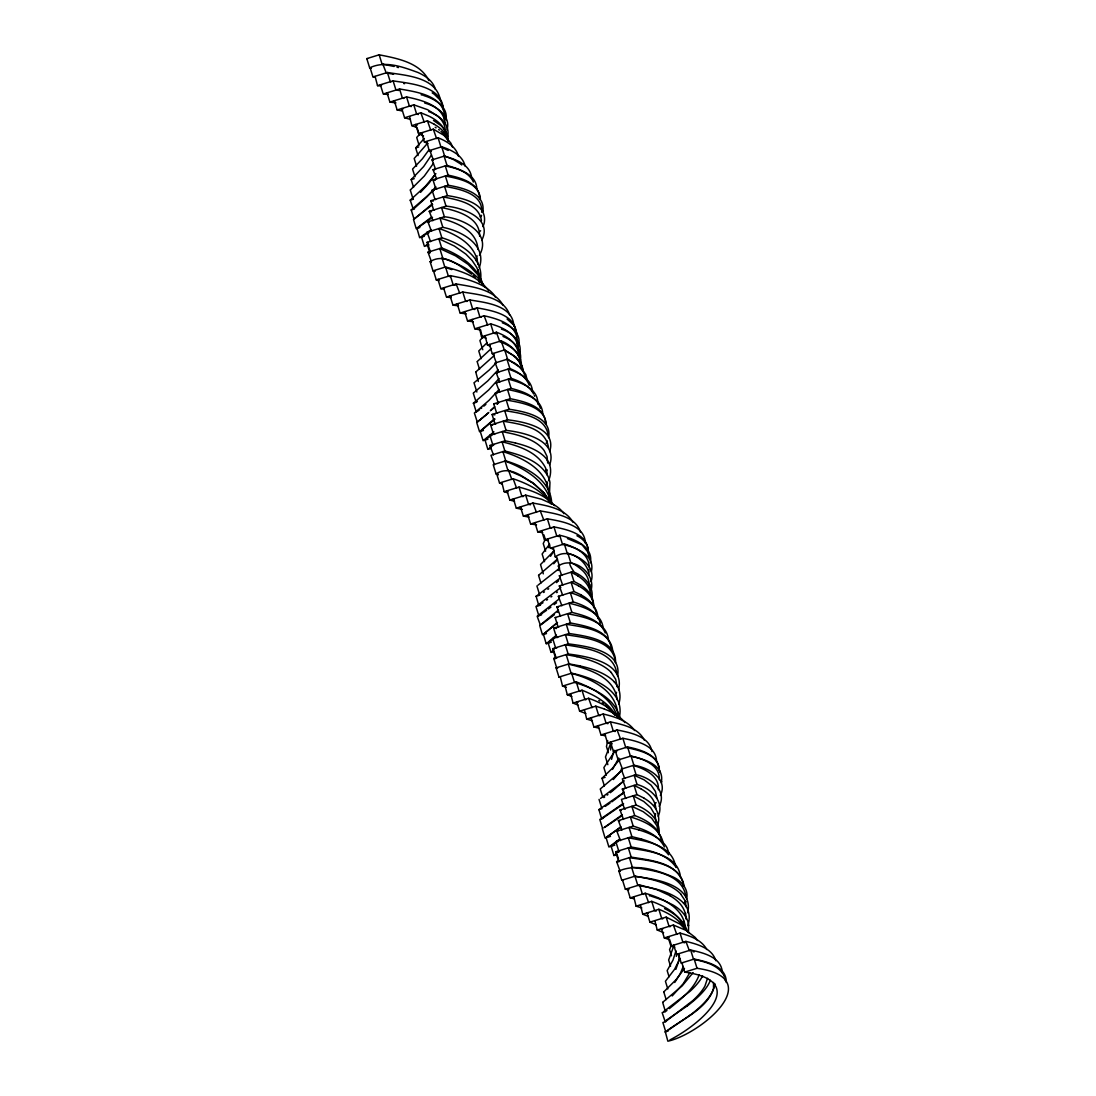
<?xml version="1.0" encoding="UTF-8"?>
<svg xmlns="http://www.w3.org/2000/svg" width="1096" height="1096" viewBox="0 0 1096 1096"><rect width="100%" height="100%" fill="white"/><g stroke="black" fill="none" stroke-linecap="round" stroke-linejoin="round"><path stroke-width="1.5" d="M440.387 100.394C436.756 77.008 406.041 75.514 387.409 72.487L372.955 76.953L370.092 67.719M548.26 435.591C545.753 415.836 520.395 413.384 504.667 410.589L507.53 419.823C524.258 421.727 557.22 428.029 549.658 451.648M548.863 494.913L548.822 497.132M480.404 198.773C478.966 182.265 458.566 178.662 445.373 175.99L448.237 185.224C461.854 187.704 484.857 192.54 482.994 210.651M685.973 897.049C682.698 872.622 650.928 870.347 631.57 867.114L634.433 876.334C654.545 878.841 693.891 884.225 687.74 912.735M516.764 334.033L516.764 333.184M597.937 618.541C598.019 603.814 582.483 596.265 570.317 592.648L573.181 601.882C583.743 605.252 595.923 610.431 599.937 621.706M611.102 743.91L610.609 749.965M589.114 567.057L589.1 565.796M517.202 340.377C516.627 323.991 497.269 318.731 484.131 315.771L467.513 320.895L464.635 311.675M517.696 348.323C517.819 334.047 502.379 327.156 490.666 323.868L474.787 328.773L471.91 319.539L472.664 319.69M520.23 364.543C520.792 353.118 510.75 344.898 501.132 340.87L487.46 345.089L485.158 336.061M546.356 424.44C544.657 405.767 520.956 402.725 506.201 399.999L509.078 409.233C524.395 411.562 552.425 416.603 548.575 437.701M516.189 332.595C514.805 314.155 491.666 310.606 477.089 307.825L460.101 313.072L457.238 303.839M683.37 886.116L683.356 884.404M445.346 131.931L445.182 134.082M616.87 674.383C614.555 650.682 583.853 647.942 565.289 644.777L568.153 654.011C587.525 656.408 625.145 662.368 618.569 689.713M542.739 413.836C542.013 396.697 521.066 392.272 507.503 389.491L510.366 398.711C524.011 401.479 545.356 406.095 545.575 423.494M476.815 189.005C476.513 173.99 458.772 169.003 446.976 165.386L433.043 169.688L436.66 179.059M722.291 972.714C721.853 957.123 703.002 952.684 690.658 950.04L676.575 954.383L673.711 945.149L674.437 945.3M656.559 761.131C655.888 744.801 635.735 740.896 622.87 738.279L607.581 743.006L604.704 733.772L605.513 733.895M679.465 955.082L678.493 961.836L675.848 969.371M612.746 651.257C610.993 629.707 583.031 627.118 566.262 624.254L569.125 633.488C586.264 636.187 616.199 639.571 615.568 662.587M680.479 877.307C678.342 853.305 646.969 850.948 628.337 847.879L631.2 857.099C649.586 860.237 677.438 862.004 683.274 883.568M547.726 463.074L547.055 456.484L544.178 450.579A481.021 99.106 -17.3 0 0 512.49 433.783L502.215 431.577L505.092 440.811L515.49 442.962M589.141 586.908C589.621 581.36 587.497 575.784 583.73 571.728C578.798 566.577 561.96 554.521 574.277 572.249C584.565 576.551 594.429 586.757 591.689 598.759M443.332 108.792C441.346 85.694 410.945 83.748 393.094 80.857L377.517 85.652L375.106 76.473M444.743 116.806C443.675 95.352 416.192 91.9 399.574 88.968L383.244 94.009L380.38 84.776M537.835 404.068C538.52 388.491 520.669 382.134 508.243 379.148L511.106 388.368C522.408 391.341 536.697 395.752 540.355 408.287M658.915 770.146C659.312 755.295 641.146 750.952 629.666 748.253M588.004 550.836C587.936 533.944 567.125 529.546 553.946 526.888L537.766 531.889L534.903 522.655L535.78 522.765M659.395 770.803C659.395 754.788 640.324 749.527 627.57 746.951L613.39 751.335L610.513 742.102L611.308 742.225M548.754 498.201L548.575 500.009M479.623 236.339C480.171 216.885 456.731 210.706 441.51 207.541L444.373 216.761C462.704 218.515 492.268 232.695 479.445 255.272M585.319 543.164C584.908 524.806 561.536 521.395 547.384 518.805L530.601 523.984L527.738 514.75L528.697 514.873M658.354 789.737C659.532 775.817 644.517 768.584 633.2 765.446L636.064 774.68C650.12 777.311 667.697 790.422 659.162 806.341M659.312 779.749C660.189 764.803 642.873 758.802 631.022 756.007L618.171 759.966L615.294 750.733L616.815 751.02M479.623 199.102C480.212 182.977 460.758 177.812 448.154 175.141L432.989 179.812L435.852 189.046L436.66 189.17M513.819 326.115C513.038 305.25 485.788 302.619 469.855 299.948L452.963 305.154L450.1 295.934M659.011 834.467C660.943 820.123 648.147 809.725 636.091 805.026L620.035 809.971L623.46 819.411M517.161 341.24L516.846 343.459M726.237 982.468C726.771 966.22 706.756 961.63 694.165 959.068L681.246 963.055L678.369 953.821L679.136 953.958M588.127 552.836C589.333 545.219 583.278 538.876 576.934 535.739M477.788 270.123L477.445 272.644M480.555 280.179C483.829 257.368 460.704 243.435 441.852 237.777L427.043 242.353L430.468 251.792M521.203 367.557C523.066 355.556 512.325 346.528 502.215 342.623M707.523 978.303L704.975 985.962A263.478 54.279 -17.3 0 1 693.124 1000.347L666.478 1020.869M518.888 343.582C520.641 333.252 510.832 325.937 502.256 322.772M444.661 117.683L444.36 119.478M688.466 932.271L688.589 925.339M615.404 662.258C613.335 639.516 583.072 637.557 565.399 634.625L568.262 643.859C586.538 646.27 622.268 650.408 617.596 676.273M547.11 481.815L546.726 483.953M589.086 557.302L587.908 551.713M655.614 813.684L655.189 815.904M588.908 569.235L588.881 574.756M676.657 954.698L676.794 953.876M607.746 740.745L606.458 746.554L608.362 752.719M614.116 750.267L611.568 759.35M445.976 119.793C448.387 106.641 434.454 98.736 423.796 95.585M481.678 212.254C483.185 193.252 458.813 188.868 444.565 186.361L447.428 195.595C461.923 197.938 487.665 203.157 484.254 222.858A272.534 56.156 -17.3 0 1 482.911 226.639M686.644 898.912C688.905 889.336 681.411 880.896 673.273 877.074C656.463 869.936 636.475 863.374 618.898 871.019L621.761 880.252L623.103 880.389M447.661 136.63C450.442 124.451 439.044 115.272 428.824 111.628M713.482 987.414L713.606 982.441M619.391 717.154C625.227 690.069 592.772 677.671 571.619 673.177L558.96 677.081L556.097 667.848L569.043 663.861L579.839 665.875M676.013 950.89L672.985 960.137L667.163 970.604L669.067 976.755M673.643 946.314L668.642 960.028L670.56 966.193M676.328 956.383L676.506 955.548M518.737 344.487L518.134 346.774M610.952 742.718L605.471 756.98L607.855 764.666M661.436 781.612C664.299 764.679 643.297 758.638 630.433 756.185L627.57 746.951M520.038 361.516C523.285 349.884 513.01 340.198 503.023 336.472M549.493 493.611L549.959 482.541A551.973 113.724 -17.3 0 0 548.027 476.39C539.629 460.69 521.038 455.1 504.886 450.99L490.967 455.278L494.474 464.704M616.514 692.302L616.308 693.165M685.452 901.296L684.877 903.515M591.114 590.086C595.991 573.044 572.934 555.672 558.302 566.015L561.686 575.469M685.712 913.324L685.123 915.53M590.415 562.755C593.58 545.822 572.756 538.287 559.672 535.245L544.479 539.931L541.616 530.697L542.41 530.834M546.52 484.816L546.301 485.692M477.116 255.875L476.486 258.094M591.292 571.824C595.635 555.097 575.578 547.041 562.536 544.465L559.672 535.245M549.165 494.926L548.575 496.94M446.88 130.095C451.456 115.957 436.414 106.161 424.714 103.038M657.696 826.494L658.723 820.329A479.021 98.695 -17.3 0 0 643.886 798.135M591.059 581.634C596.224 566.468 579.798 556.152 567.194 553.151L564.33 543.917L550.398 548.219L547.52 538.985L548.247 539.15M618.678 704.166C621.391 696.59 619.952 687.576 614.144 681.808M699.152 974.823C693.974 989.4 680.822 999.114 669.327 1008.635M686 901.57L685.206 903.844M683.301 966.412L680 974.193L674.739 982.482M479.212 267.78C487.583 245.079 461.526 230.9 442.853 227.352L427.098 232.215L430.577 241.641M687.713 925.668C690.617 918.119 689.37 908.968 683.493 903.173M518.956 355.447C524.052 343.117 512.284 332.444 501.447 329.156M546.356 469.622L545.507 471.91M680 958.521L674.588 969.289L665.423 981.263L667.807 988.948M549.63 545.013L548.616 547.589M658.162 816.301C665.039 801.299 650.476 788.038 637.036 784.489L622.323 789.038L625.734 798.477M446.264 131.931L445.264 134.301M671.341 945.437L669.56 949.629L671.464 955.794M548.562 480.678C551.466 474.034 551.562 465.773 547.041 459.799M549.644 465.019C558.371 440.14 523.929 432.345 506.078 430.385L489.871 435.386L492.734 444.62L493.543 444.757M618.774 758.076L612.472 769.447M478.363 270.068L477.363 272.383M689.754 972.864L683.315 983.619L672.191 995.949M546.37 443.387L547.301 440.989A278.302 57.335 -17.3 0 1 546.383 443.003M660.354 795.463C668.752 778.42 647.846 767.337 633.885 765.241L621.226 769.145L624.734 778.557M590.032 584.483L589.114 586.429M545.192 539.629L543.232 543.52L545.63 551.206M614.925 751.13L603.869 767.584L606.266 775.283M547.534 483.007L547.082 483.966M702.591 975.783L702.111 976.728M481.678 240.408C493.214 218.419 462.8 207.555 446.031 206.144L429.248 211.323L432.879 220.693M431.44 155.084L423.645 166.578L411.192 179.607L413.548 187.334M433.441 163.359L424.316 176.059L410.425 189.896M420.522 192.362L429.413 182.648L435.77 173.552M553.946 550.959L550.493 556.289M683.904 921.27L683.411 922.106M684.493 968.385L676.122 979.632L663.888 991.784M547.219 469.883L545.972 471.883M693.124 972.59L682.164 985.879L663.039 1002.004M429.07 149.714L422.371 158.824L412.562 169.085L414.959 176.785M480.473 329.855L482.583 337.993M477.171 259.245L476.171 260.766M549.617 544.137L542.123 553.973L544.52 561.673M435.55 173.99L425.522 186.156L410.233 200.143M427.591 143.234L414.178 158.482L416.576 166.167M619.802 759.281L612.513 768.159L602.115 778.174M621.953 769.515L613.294 779.557M499.05 378.531L488.665 389.984L473.76 402.849M435.838 186.813L426.755 197.047L414.137 208.514M498.132 369.914L487.761 380.929L473.76 392.724M499.16 389.409L488.994 400.369L474.39 413.014L477.322 422.193M424.385 138.411L415.672 147.905L418.055 155.591M482.884 336.993L479.897 340.514L482.774 349.747M557.385 559.535L553.713 563.769M554.096 550.836L540.52 564.536L543.301 573.852M420.522 133.315L416.685 137.466L419.069 145.165M435.852 187.964L433.838 190.17M498.365 402.931L497.365 404.027M486.98 342.774L478.76 350.98L481.158 358.68M498.077 403.013L497.063 404.109M491.488 348.364L477.418 361.379M494.008 355.721L475.924 371.859M433.317 190.731L411.219 209.953L414.083 219.186M621.884 770.666L600.718 788.586M557.522 559.056L538.766 575.14M494.721 406.78L490.885 410.274M623.638 781.01L613.979 789.723M559.275 569.399L558.124 570.523M493.597 407.904L490.268 410.849M432.235 203.897L414.713 218.707M494.351 418.946L480.034 431.276M557.357 622.432L543.808 634.146M558.481 610.02L540.383 624.98M559.7 568.071L537.999 585.168M556.33 635.968L548.493 642.9M494.981 419.124L480.267 431.427L483.089 440.688L487.925 439.195M488.789 412.466L482.802 417.713M488.158 413.041L484.87 415.946M559.275 598.882L537.903 615.678M560.823 587.525L537.3 605.54M556.48 635.118L546.397 643.599M560.289 577.976L537.314 595.429M485.898 404.383L483.87 406.137M557.48 622.747L543.246 634.214M554.083 649.791L551.356 652.12M493.94 431.851L483.706 440.222M432.66 204.514L414.425 218.666M484.418 416.069L479.938 420.083M557.919 581.414L558.618 580.825M619.72 839.276L611.623 845.852M557.343 612.28L558.056 611.678M482.322 417.85L477.719 421.878M556.494 582.62L557.22 582.017M481.062 408.493L481.774 407.904M413.315 209.199L410.205 200.171L413.37 199.184M624.008 792.518L611.801 801.875M612.527 790.915L613.253 790.312M478.884 410.288L479.61 409.685M618.281 852.072L619.021 851.469M431.221 217.351L417.083 228.036M479.432 420.22L477.198 422.029M493.488 433.482L485.555 439.66M556.672 592.648L557.439 592.032M554.384 614.705L541.123 624.665M611.787 791.518L610.267 792.723M477.39 411.48L478.13 410.89M555.768 603.403L556.535 602.786M543.465 634.42L546.178 643.763L551.343 642.174M620.61 826.932L607.17 836.933M616.788 853.277L613.938 855.51L611.116 846.249M494.104 444.51L492.556 445.73M476.363 412.288L473.499 403.054M475.76 371.982L478.294 381.476M476.623 401.958L477.404 401.355M554.179 604.636L554.973 604.019M476.198 402.287L473.253 393.108M474.472 382.435L489.296 369.969L495.817 363.297L495.241 362.927L498.639 372.366M491.775 446.332L488.432 448.894M607.143 795.148L607.938 794.545M622.309 814.739L603.951 827.672M474.006 382.792L476.87 392.026M432.536 217.296L418.247 227.502M621.583 793.997L600.156 808.766M619.514 839.235L609.828 846.318M687 1006.073L664.984 1021.184M689.864 1015.307L667.848 1030.418M622.912 803.683L601.868 818.123M666.135 1011.074L666.943 1010.457M623.61 803.861L603.389 817.753M540.328 625.021L537.15 616.212L541.602 614.829M662.642 1002.306L665.423 1011.608M485.049 440.044L487.83 449.346L491.09 448.333M547.877 589.36L548.712 588.744M551 596.991L551.85 596.375M550.904 607.129L548.343 609.02M539.698 625.487L542.465 634.803L546.507 633.557M603.869 797.614L604.691 796.998M600.238 788.942L602.636 796.628M431.194 229.667L421.111 236.736M620.953 827.138L606.609 837.043M622.336 815.479L604.732 827.357M543.575 592.498L544.452 591.867M546.657 600.156L547.548 599.526M546.589 610.28L543.89 612.198M413.466 219.337L416.206 228.667L419.837 227.543M609.075 803.793L609.993 803.149M606.088 837.687L608.883 846.975L614.842 845.126M429.947 231.489L430.879 230.845M542.972 612.842L539.575 615.171M542.068 603.362L543.013 602.718M607.211 805.081L608.143 804.437M428.057 232.79L423.166 236.065M540.177 604.663L541.123 604.006M605.307 806.382L606.266 805.724M663.614 1011.635L690.261 991.113A263.478 54.279 -17.3 0 0 702.152 976.728M536.108 596.238L538.807 605.581M600.512 798.45L623.282 781.475A255.615 52.663 -17.3 0 0 624.062 780.859M416.973 228.365L419.658 237.722L424.221 236.311M428.015 243.983L426.029 245.299M665.204 1021.732L662.148 1012.622L665.19 1011.677M427.577 245.353L429.865 253.108M602.321 828.727L605.088 838.029L610.486 836.358M601.649 818.849L598.909 809.547M667.067 1030.706C684.356 1017.828 710.674 1007.156 714.921 983.701M669.93 1039.926C701.591 1023.554 750.171 981.468 684.726 972.097L681.863 962.863L682.644 963M665.299 1031.788L667.861 1041.2C700.193 1034.24 768.474 978.262 697.042 968.302L684.726 972.097M371.325 68.116L369.667 67.856L366.804 58.622L379.175 54.8C397.327 58.417 419.932 62.431 428.947 80.652M369.667 67.856C385.285 60.294 402.753 66.979 417.987 72.487C425.358 75.816 433.098 80.981 435.304 89.242M445.154 123.478C443.469 105.134 421.439 100.12 406.561 96.928L389.902 102.065L387.039 92.831M395.067 100.859L394.286 100.722L397.149 109.956L413.754 104.819L427.577 109.696L437.756 116.108A440.825 90.831 -17.3 0 1 444.935 127.41L445.346 131.082M403.068 108.888L401.725 108.531L404.588 117.765L420.823 112.751L428.522 115.957A476.075 98.092 -17.3 0 1 446.332 136.37M409.562 116.614L411.836 125.643L427.44 120.834L434.441 124.314M417.247 125.122L415.672 124.465L418.549 133.698L433.276 129.15L443.853 135.26L450.62 142.781A451.346 92.996 -17.3 0 1 452.538 147.248M422.563 133.219L421.535 132.767L424.399 142.001L438.085 137.781C446.73 141.179 456.114 146.741 458.539 156.372M415.672 147.905L418.713 146.96M426.837 141.631L429.153 150.645L441.729 146.768C451.346 149.933 462.718 155.235 465.115 166.113M435.591 169.277L432.043 159.879L444.592 156.002L453.552 159.591L460.265 163.742M411.164 179.648L414.233 178.689M435.824 199.554L434.989 199.431L432.112 190.197L448.237 185.224M447.428 195.595L430.755 200.732L433.619 209.966L434.468 210.09M411.178 209.98L414.411 208.98M431.482 231.242L427.92 221.844L444.373 216.761M429.029 244.942L424.399 246.367L421.535 237.133M431.427 261.615L427.988 252.162L441.702 247.943C459.388 254.669 477.705 266.081 483.226 285.344M434.824 271.466L432.975 270.863L430.112 261.629C445.086 252.368 459.745 266.068 471.691 274.206M432.975 270.863L445.524 266.986C461.402 271.123 478.733 276.699 488.597 290.7M434.865 271.055L433.441 270.726L436.304 279.946L450.305 275.63L460.745 277.795A513.476 105.791 -17.3 0 1 493.447 294.221L495.57 297.386M438.77 279.576L437.962 279.439L440.825 288.673L456.142 283.946C472.732 286.837 493.775 289.152 503.078 305.195M509.709 315.031C503.407 296.386 479.308 294.838 462.772 292.016L446.442 297.057L443.579 287.823M479.322 327.745L481.541 336.801L496.406 332.211C506.708 335.91 518.559 343.486 518.504 355.748M490.419 344.939L489.405 344.487L492.268 353.72L504.694 349.884L516.243 357.392L521.833 366.16M495.241 362.927L507.558 359.118L519.436 366.941L523.217 371.654L525.34 376.476M499.721 382.148L496.241 372.736L509.873 368.516C517.846 371.791 526.203 376.819 529.272 385.326M499.708 392.272L496.132 382.874L511.024 378.284C519.737 381.203 529.204 385.422 533.656 393.998M498.831 402.657L498.036 402.52L495.173 393.286L511.106 388.368M473.239 403.26L476.445 402.273M497.502 413.219L496.652 413.11L493.693 403.862L510.366 398.711M509.078 409.233L492.063 414.48L494.94 423.714M507.53 419.823L490.679 425.029L493.543 434.263M483.446 430.468L479.541 431.673L476.678 422.44M493.488 454.895L489.898 445.497L505.092 440.811M498.351 474.801L496.077 473.938L493.214 464.704L505.763 460.841C525.902 467.006 550.809 479.308 551.713 503.352M496.077 473.938C509.393 465.019 522.614 476.733 533.629 483.596M498.351 474.404L496.666 473.76L499.529 482.994L513.175 478.774C526.683 483.391 540.465 489.734 549.356 501.324M501.9 482.651L504.16 491.679L519.011 487.09C531.93 490.57 545.452 495.269 554.48 505.64M508.325 491.159L506.955 490.816L509.818 500.05L525.696 495.145L541.63 499.242L554.151 504.872A453.265 93.393 -17.3 0 1 563.892 513.668M513.421 498.927L516.285 508.16L532.916 503.037C547.233 505.763 565.111 508.393 573.003 522.285M580.551 532.286C575.482 515.846 554.727 513.586 540.26 510.887L523.326 516.106L520.449 506.886M553.014 547.795L555.247 556.837C567.591 547.904 584.51 558.659 588.429 571.509M562.728 585.25L559.357 575.797L572.907 571.619M562.714 595.375L559.303 585.935L573.948 581.414L580.661 585.004M535.93 596.347L538.972 595.416M561.864 605.759L558.371 596.334L573.962 591.525L581.195 594.909M540.492 605.061L535.958 606.458L538.821 615.692M560.453 616.308L556.864 606.924L573.181 601.882M558.015 626.789L555.151 617.569L571.893 612.39C584.456 615.514 600.046 619.72 605.266 633.009M611.308 648.38C608.787 629.679 585.634 625.953 570.441 622.966L553.631 628.145L556.494 637.379M569.125 633.488L552.699 638.557L555.562 647.777M568.262 643.859L552.658 648.681L555.535 657.915M554.206 651.408L551.055 652.38L548.192 643.147M557.467 667.807L556.631 667.683L553.754 658.449L568.153 654.011M560.316 677.054L562.536 686.096L576.249 681.863C593.059 688.124 611.431 698.015 617.103 716.291M565.002 685.726L567.29 694.741L581.99 690.206C595.073 695.357 608.431 702.659 615.582 715.263M570.756 694.056L573.057 703.084L588.62 698.275C599.608 702.18 610.787 707.564 617.87 717.181M577.948 702.344L576.756 701.933L579.633 711.167L595.813 706.167L604.458 709.002M584.483 710.057L586.689 719.099L603.225 714.003C614.678 716.784 627.515 720.387 634.639 730.539M591.785 717.907L591.045 717.757L593.922 726.99L610.431 721.894C622.816 724.593 638.283 727.703 644.352 740.238M598.909 725.826L598.115 725.689L600.992 734.923L617.089 729.95C630.063 732.635 649.188 735.923 651.942 751.514M605.115 777.324L602.005 778.283L604.389 785.969M625.761 788.353L622.323 778.913L636.064 774.68M625.378 809.081L624.336 808.643L621.459 799.422L636.968 794.627L644.023 798.08M598.786 809.615L601.937 808.643L599.033 799.422M602.964 818.452L599.8 819.424L602.663 828.658M621.884 830.015L618.377 820.603L634.721 815.561C646.709 819.986 660.203 828.042 661.614 842.029M620.459 840.577L616.843 831.193L633.214 826.137C645.215 829.795 658.504 835.083 664.436 846.961M641.626 839.07L631.913 836.659L615.829 841.618L618.692 850.852M675.52 866.511C665.395 852.757 646.887 849.866 631.159 847.003L615.664 851.784L618.528 861.018M613.911 855.538L617.13 854.538M619.98 870.882L616.623 861.607L631.2 857.099M621.816 880.252L634.954 876.183L645.9 878.143M623.35 880.143L622.487 880.02L625.364 889.253L639.53 884.883L657.148 889.76L670.012 895.665M628.844 888.952L627.337 888.651L630.2 897.884L645.202 893.254C662.176 898.199 683.603 907.447 685.315 927.572M633.872 897.131L636.091 906.173L651.736 901.35C664.888 906.228 679.068 913.708 684.178 927.641M640.475 905.214L642.763 914.228L658.847 909.269C668.587 913.215 678.369 918.695 684.11 927.805M648.161 913.338L647.065 912.913L649.928 922.133L666.176 917.119L680.15 924.175L689.22 933.025M654.929 920.983L657.23 929.997L673.369 925.024L686 930.353L694.919 937.176A442.428 91.16 -17.3 0 1 697.508 940.587M662.669 929.079L661.45 928.696L664.313 937.929L680.041 933.08C690.11 935.888 701.522 939.779 706.838 949.52M669.341 937.135L667.985 936.792L670.862 946.026L685.89 941.382C697.262 944.177 712.058 948.054 715.825 960.713M666.053 1021.527L662.875 1022.513L665.738 1031.733M664.998 1031.966L668.218 1030.98M616.623 861.607L618.966 861.826M377.517 85.652L380.709 85.968M380.764 84.817L381.682 84.899M383.641 94.037L388.121 94.516M553.069 638.584L553.987 638.68M555.946 647.818L556.85 647.914M618.898 871.019L620.24 871.156M391.053 81.803L390.272 81.721L387.409 72.487M450.401 295.961L451.292 296.057M453.265 305.195L458.539 305.798M616.062 851.825L618.747 852.113M618.925 861.059L619.829 861.155M457.443 303.866L458.334 303.962M460.32 313.1L466.334 313.853M553.905 628.172L556.535 628.488M556.768 637.406L557.659 637.502M553.028 648.722L553.918 648.818M555.891 657.942L556.782 658.052M370.475 67.76L371.352 67.87M373.339 76.994L375.106 77.2M492.268 414.507L494.871 414.822M495.132 423.727L496.009 423.837M467.143 301.427L465.636 301.249L462.772 292.016M398.999 90.434L395.971 90.078L393.094 80.857M443.853 287.851L444.729 287.96M446.716 297.084L451.004 297.646M386.326 73.144L382.71 63.828M387.244 92.859L388.107 92.968M390.121 102.092L395.985 102.914M530.697 523.998L536.533 524.82M490.898 425.056L492.597 425.275M493.762 434.276L494.611 434.386M493.789 403.876L494.639 403.986M387.08 73.24L387.82 73.336M459.745 293.276L456.142 283.946M474.924 309.456L472.732 309.168L469.855 299.948M537.807 531.889L542.726 532.615M543.849 520.216L540.26 510.887M616.034 841.646L617.706 841.892M618.911 850.88L619.747 851.003M625.364 889.253L628.762 889.76M389.299 73.542L392.176 73.966M432.125 190.197L433.783 190.444M464.704 311.675L465.526 311.798M467.567 320.909L473.225 321.799M520.559 506.9L521.395 507.01M523.436 516.12L529.108 517.011M403.89 98.407L402.438 98.202L399.574 88.968M555.234 617.582L556.056 617.692M558.111 626.802L558.933 626.926M553.754 658.449L555.439 658.71M430.783 200.746L433.221 201.116M536.478 512.38L532.916 503.037M432.989 179.812L435.386 180.196M551.658 528.245L550.26 528.025L547.384 518.805M607.581 743.006L610.746 743.526M366.804 58.622L367.626 58.746M481.35 317.278L479.952 317.059L477.089 307.825M613.39 751.335L616.527 751.856M392.889 74.076L393.601 74.186M489.871 435.386L491.488 435.66M440.825 288.673L444.044 289.221M544.479 539.931L548.356 540.616M495.173 393.286L496.748 393.56M600.992 734.923L605.567 735.772M620.637 739.307L617.089 729.95M403.753 83.556L404.561 83.707M397.149 109.956L402.451 110.984M681.246 963.055L682.013 963.192M513.462 498.94L514.243 499.077M516.339 508.174L522.354 509.38M618.171 759.966L619.678 760.254M455.21 285.234L453.169 284.864L450.305 275.63M433.043 169.688L434.55 169.962M429.248 211.323L431.536 211.761M611.527 743.663L612.28 743.814M558.796 536.492L556.823 536.122L553.946 526.888M628.392 748.006L625.748 747.513L622.87 738.279M474.787 328.773L480.541 330.033M615.267 731.498L613.294 731.128L610.431 721.894M616.843 831.193L617.596 831.343M411.397 106.545L409.425 106.161L406.561 96.928M530.533 504.763L528.56 504.379L525.696 495.145M630.2 897.884L633.926 898.665M676.575 954.383L678.739 954.835M556.864 606.924L558.316 607.225M593.922 726.99L598.882 728.128M487.638 325.142L484.131 315.771M556.097 667.848L557.576 668.176M558.96 677.081L560.44 677.397M550.398 548.219L553.891 549.028M643.695 894.391L642.407 894.117L639.53 884.883M576.976 656.655L566.18 654.627L569.043 663.861M689.384 950.753L685.89 941.382M619.596 759.898L618.898 759.747L622.46 769.132M489.898 445.497L490.624 445.661M496.132 382.874L496.831 383.038M394.149 66.472L382.038 64.034L379.175 54.8M607.951 723.661L606.088 723.237L603.225 714.003M436.304 279.946L439.126 280.644M432.043 159.879L433.4 160.208M427.92 221.844L429.303 222.187M509.818 500.05L514.558 501.297M670.862 946.026L674.807 947.081M404.588 117.765L410.411 119.409M450.237 276.685L448.401 276.219L445.524 266.986M649.298 895.72L650.503 896.035M523.066 496.639L521.874 496.324L519.011 487.09M693.015 951.629L694.165 951.945M397.026 67.198L398.41 67.582M586.689 719.099L592.402 720.798M481.541 336.801L485.925 338.102M684.658 942.779L682.918 942.313L680.041 933.08M651.682 896.35L663.56 900.337L672.889 904.899A535.766 110.395 -17.3 0 1 688.699 925.298M418.371 114.532L416.631 114.053L413.754 104.819M618.377 820.603L619.665 820.973M636.091 906.173L641.804 907.913M567.427 538.533L582.086 544.808L587.936 552.096M555.247 556.837L556.494 557.206M599.827 715.729L598.69 715.4L595.813 706.167M638.763 829.836L629.049 827.425L631.913 836.659M562.536 686.096L566.372 687.26M648.64 902.652L645.202 893.254M558.371 596.334L559.618 596.717M421.138 94.763L422.481 95.174M564.33 543.917C574.784 547.096 587.894 553 589.073 565.372M664.313 937.929L669.067 939.519M433.29 159.865L429.81 150.453L431.029 150.823M495.762 333.773L493.529 333.102L490.666 323.868M496.241 372.736L497.461 373.12M430.112 261.629L431.345 262.026M676.78 934.422L673.369 925.024M427.098 232.215L428.92 232.818M504.16 491.679L507.763 492.899M516.586 488.186L513.175 478.774M579.633 711.167L585.894 713.496M411.836 125.643L416.864 127.533M592.018 707.687L588.62 698.275M424.221 122.177L420.823 112.751M642.763 914.228L648.353 916.379M567.29 694.741L571.838 696.467M487.46 345.089L490.2 346.144M620.035 809.971L621.158 810.396M657.23 929.997L663.642 932.628M556.549 556.809L559.412 566.043M580.154 691.48L579.113 691.096L576.249 681.863M656.134 911.16L654.6 910.584L651.736 901.35M429.153 150.645L431.317 151.508M451.758 269.63L444.866 267.191L442.003 257.957C458.334 263.465 475.678 271.301 484.651 286.851M499.529 482.994L502.338 484.076M427.988 252.162L429.125 252.601M499.776 341.637L496.406 332.211M573.057 703.084L577.976 705.057M427.043 242.353L428.166 242.778M559.303 585.935L560.399 586.36M511.846 479.541L508.462 470.115M670.053 926.737L669.053 926.353L666.176 917.119M649.928 922.133L656.189 924.832M585.867 699.837L584.867 699.44L581.99 690.206M500.283 341.829L501.735 342.432M622.323 789.038L623.912 789.682M662.696 918.9L661.71 918.503L658.847 909.269M418.549 133.698L423.549 135.972M424.399 142.001L427.892 143.59M430.783 130.273L427.44 120.834M558.302 566.015L559.316 566.454M492.268 353.72L493.789 354.392M436.605 138.589L433.276 129.15M559.357 575.797L560.371 576.249M496.337 362.968L492.981 353.501L493.967 353.953M504.461 350.309L501.132 340.87M504.927 350.528L512.818 355.118L518.518 360.447M664.587 908.639C674.191 913.228 683.89 920.229 687.137 930.86M578.332 585.675L571.098 582.291L573.962 591.525M433.482 120.464L440.619 125.341A440.825 90.831 -17.3 0 1 447.798 136.644L448.223 140.74M448.168 150.399L440.948 147.015L438.085 137.781M641.16 788.86L634.091 785.407L636.968 794.627M432.208 92.913L433.55 93.777M577.798 575.77L571.085 572.181L573.948 581.414M507.078 319.032L514.12 325.402L516.737 332.759M598.813 700.481L599.69 701.029M531.998 482.459L520.984 475.993L507.886 470.294L505.023 461.06C524.751 468.472 546.644 481.117 551.055 503.502M532.204 482.391L543.945 492.871L550.192 502.639M602.211 702.728L603.8 703.892M434.4 94.352L440.345 100.229L443.031 106.696M533.807 483.555L544.52 493.529L550.493 502.53M605.335 705.071L615.103 715.373M461.019 164.359L461.731 164.975M473.075 275.425L475.048 277.315M611.267 672.574L615.664 679.301L617.144 686.822M680.63 893.939L684.836 900.309L686.343 907.022M478.582 281.22L479.651 282.549M518.915 360.337L521.956 365.708L522.984 370.873M549.85 501.995L550.329 502.694M472.458 180.169C466.8 170.771 455.278 168.031 445.291 165.907L448.154 175.141M675.739 866.868L676.15 867.594M723.744 975.07C717.606 964.617 704.509 961.713 693.521 959.26L690.658 950.04M472.856 180.895L473.362 182.018M550.836 503.228L551.151 503.941M723.935 975.454L724.525 976.974M534.3 395.492L534.574 396.259M522.107 366.091L523.148 370.832M631.022 756.007L633.885 765.241M694.165 959.068L697.042 968.302M441.729 146.768L444.592 156.002M504.694 349.884L507.558 359.118M567.797 552.959L570.674 562.193M446.976 165.386L444.113 156.153C455.333 159.098 470.54 164.455 471.609 178.004M509.873 368.516L507.01 359.283L515.435 363.557L521.778 368.681L525.806 374.599L527.382 380.874M511.024 378.284L508.147 369.051C518.819 372.435 532.012 379.12 532.519 391.861M637.036 784.489L634.173 775.269L644.106 779.831L651.093 785.174L655.422 791.435L656.915 798.162M636.091 805.026L633.214 795.792L643.763 801.477L650.682 807.642L654.887 814.725L656.285 822.685M446.031 206.144L443.154 196.91C457.416 199.773 478.76 203.322 481.473 220.639M571.893 612.39L569.03 603.17C582.62 606.389 601.868 612.02 603.197 628.611M634.721 815.561L631.858 806.327L643.242 811.698L651.668 818.205L656.929 825.795L658.833 834.44M543.917 534.875L545.342 539.492M669.615 939.505L671.519 945.656M417.412 128.821L419.33 134.972M570.441 622.966L567.564 613.733C582.839 616.719 606.403 620.569 608.444 639.571M633.214 826.137L630.351 816.904C643.832 820.959 660.162 827.754 663.19 843.125M442.853 227.352L439.989 218.118C455.881 222.269 477.061 230.215 477.925 249.422M506.078 430.385L503.215 421.152C519.696 424.166 545.698 427.193 548.493 447.689M441.852 237.777L438.989 228.543C455.922 234.106 476.13 244.531 477.883 264.437M631.159 847.003L628.296 837.769C645.517 841.07 671.423 844.632 675.328 865.402M477.144 361.598L479.527 369.284M504.886 450.99L502.023 441.757C518.161 445.88 536.752 451.47 545.164 467.156A551.973 113.724 -17.3 0 1 547.096 473.308L547.342 475.267M441.702 247.943L438.838 238.709L454.456 246.093L465.882 254.108L472.116 260.492L476.719 267.41L479.623 274.754L480.884 282.412M632.255 866.895L629.392 857.661C648.613 860.771 680.246 862.21 684.123 886.294M634.954 876.183L637.817 885.417L648.764 887.376A500.351 103.093 -17.3 0 1 683.575 903.145M442.661 257.766L439.784 248.532L455.58 255.861L468.102 264.355L477.774 274.685L482.692 284.727M505.763 460.841L502.9 451.607C523.039 457.772 547.932 470.088 548.849 494.118M571.619 673.177L574.496 682.411C593.073 688.124 615.377 697.618 620.062 718.592M538.533 575.318L540.931 583.004M663.765 991.88L666.163 999.579M536.903 585.935L539.766 595.169M554.562 652.983L556.001 657.6M617.089 854.551L618.514 859.168M410.274 190.033L413.151 199.267M684.438 928.394L684.658 929.161M600.046 622.09L600.361 623.268M525.546 377.257L525.861 378.846M668.957 853.072L666.985 847.742A484.514 99.832 -17.3 0 0 638.625 829.878M725.004 978.988L725.141 980.235M685.712 916.105L685.904 918.9M443.181 107.929L443.236 108.778M617.199 699.7C614.5 676.438 587.675 668.67 568.262 664.094L571.126 673.328C591.251 678.506 616.24 690.453 617.747 714.03M435.18 127.3A476.075 98.092 -17.3 0 1 436.098 127.848M438.647 129.547A476.075 98.092 -17.3 0 1 439.441 130.136M440.935 131.342A476.075 98.092 -17.3 0 1 447.99 140.905M434.317 124.355A481.815 99.27 -17.3 0 1 448.456 140.863M483.158 210.61A267.04 55.019 -17.3 0 1 482.952 211.514M481.569 215.337A267.04 55.019 -17.3 0 1 480.815 216.816M480.856 215.474A272.534 56.156 -17.3 0 1 480.267 216.926M480.623 230.681A272.534 56.156 -17.3 0 1 480.281 231.201M515.353 443.003A481.021 99.106 -17.3 0 1 547.137 459.772M577.647 575.825A472.499 97.352 -17.3 0 1 590.676 595.251M580.524 585.059A472.499 97.352 -17.3 0 1 593.566 605.321M578.195 585.716A468.43 96.517 -17.3 0 1 593.662 607.732M581.058 594.95A468.43 96.517 -17.3 0 1 596.197 612.856M576.866 656.696A511.627 105.408 -17.3 0 1 611.363 672.547M579.729 665.916A511.627 105.408 -17.3 0 1 614.226 681.781M604.348 709.043A509.147 104.901 -17.3 0 1 624.926 722.579M624.227 792.066A250.272 51.567 -17.3 0 1 621.802 793.956M659.765 770.693A262.136 54.005 -17.3 0 1 659.573 772.036M661.751 781.53A264.78 54.553 -17.3 0 1 661.354 782.914M656.079 802.587A274.822 56.622 -17.3 0 1 654.353 804.738M641.023 788.901A479.021 98.695 -17.3 0 1 655.874 808.56M641.503 839.111A484.514 99.832 -17.3 0 1 668.587 854.825M645.777 878.184A500.351 103.093 -17.3 0 1 680.712 893.911M669.903 895.706A535.766 110.395 -17.3 0 1 685.822 916.078M710.318 980.317A251.559 51.827 -17.3 0 1 687.165 1006.046M713.811 987.318A251.559 51.827 -17.3 0 1 690.028 1015.28"/></g></svg>
